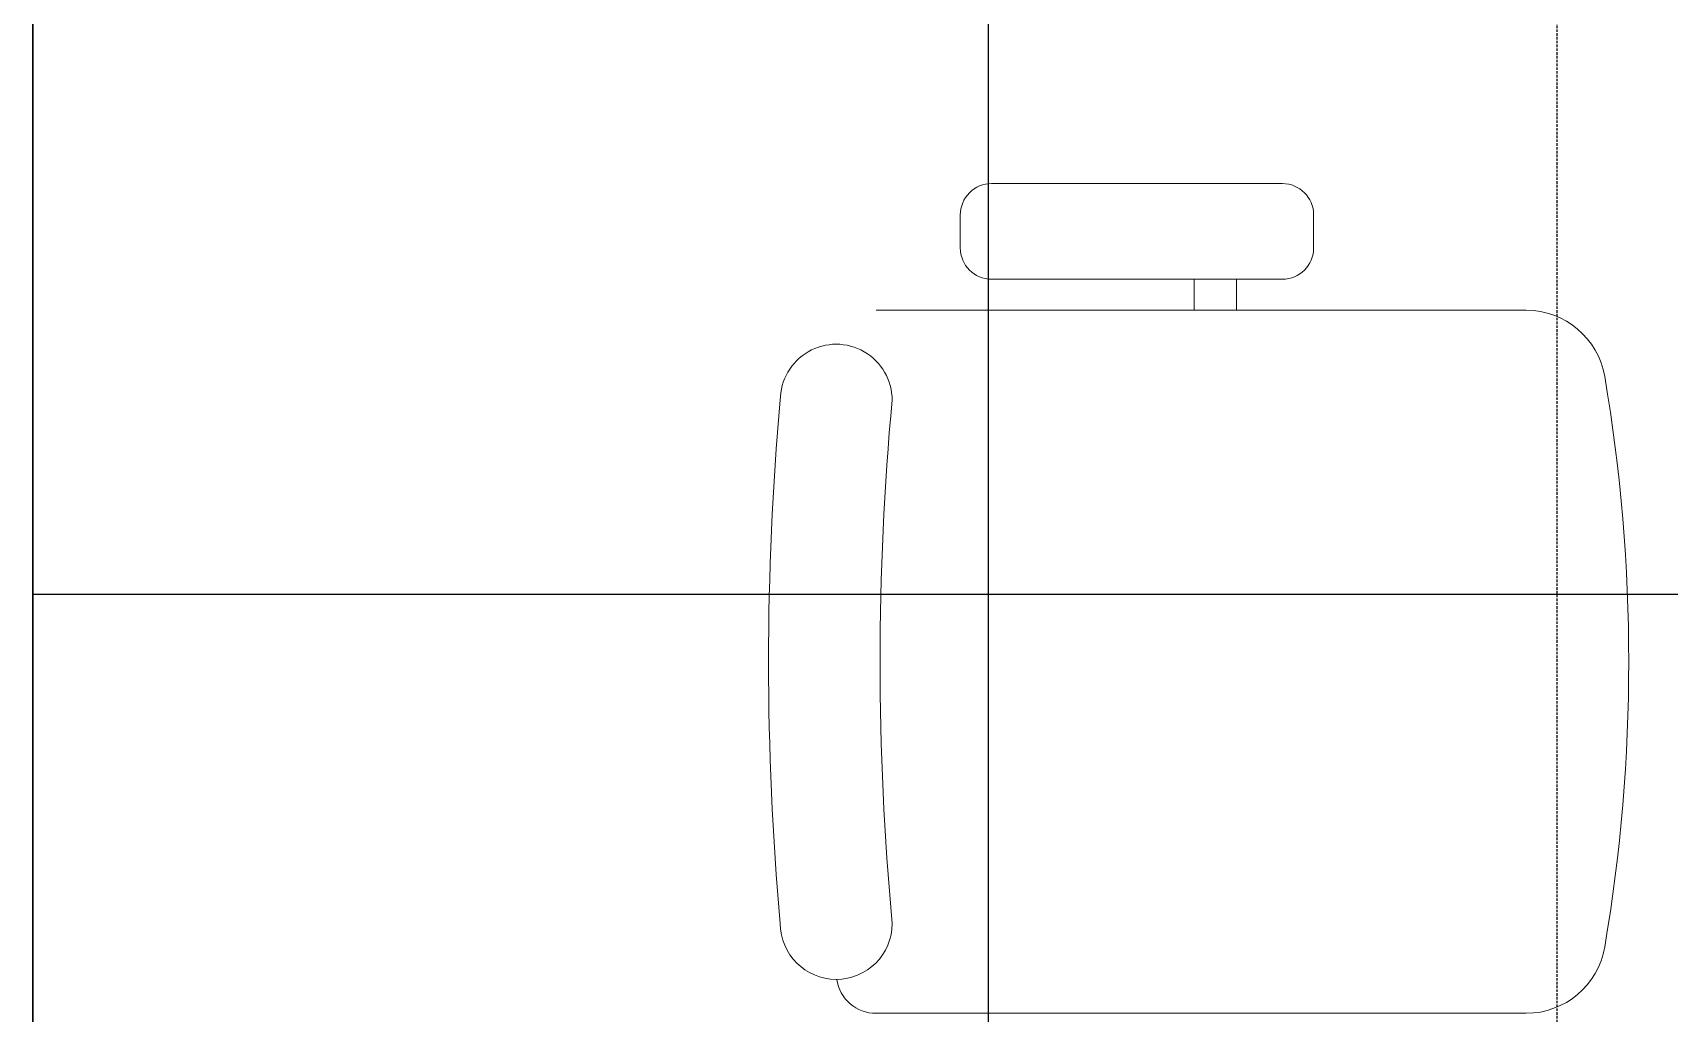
# Model space of a CAD drawing. Extents: x -178977 to 231842, y -29287 to 19916.
# Drawn here: x 44776 to 45803, y -12493 to -11878 of the extents above; entities that cross this region are included whole.
import ezdxf

# ---------------------------------------------------------------- set-up
doc = ezdxf.new("R2010")
doc.units = 0
doc.header["$LTSCALE"] = 0.25
doc.linetypes.add('DASHDOT', pattern=[25.4, 12.7, -6.35, 0, -6.35])
doc.linetypes.add('HIDDEN', pattern=[9.525, 6.35, -3.175])
doc.layers.add('01-First Floor-FUR$0$FALSE CEILING', color=251, linetype='Continuous')
doc.layers.add('01-First Floor-FUR$0$X-WHITE glass', color=255, linetype='Continuous')
for name, color, linetype, lineweight in [('01-First Floor-FUR$0$LOADING', 253, 'Continuous', 5), ('01-First Floor-FUR$0$NEW Wall', 166, 'Continuous', 5), ('01-First Floor-FUR$0$Walls', 251, 'Continuous', 5), ('E-LITE-CLNG-CNDT', 6, 'DASHDOT', 35), ('E-POWR-FLOR-CNDT', 6, 'HIDDEN', 25)]:
    doc.layers.add(name, color=color, linetype=linetype, lineweight=lineweight)

# ---------------------------------------------------------------- blocks, each defined once
blk = doc.blocks.new('*X285')
at = {"color": 0}
for p, q in [((5, 3), (5, 3)), ((5, 3), (5, 3)), ((5, 3), (5, 3)), ((5, 3), (5, 3)), ((5, 3), (5, 3)), ((5, 3), (5, 3)), ((5, 3), (5, 3)), ((5, 3), (5, 3)), ((5, 3), (5, 3)), ((5, 3), (5, 3)), ((5, 3), (5, 3)), ((5, 3), (5, 3)), ((5, 3), (5, 3)), ((5, 3), (5, 3)), ((5, 3), (5, 3)), ((5, 3), (5, 3)), ((5, 3), (5, 3)), ((5, 3), (5, 3)), ((5, 3), (5, 3)), ((5, 3), (5, 3)), ((5, 3), (5, 3)), ((5, 3), (5, 3)), ((5, 3), (5, 3)), ((5, 3), (5, 3)), ((5, 3), (5, 3)), ((5, 3), (5, 3)), ((5, 3), (5, 3)), ((5, 3), (5, 3)), ((5, 3), (5, 3)), ((5, 3), (5, 3)), ((5, 3), (5, 3)), ((5, 3), (5, 3)), ((5, 3), (5, 3)), ((5, 3), (5, 3)), ((5, 3), (5, 3)), ((5, 3), (5, 3)), ((5, 3), (5, 3)), ((5, 3), (5, 3)), ((5, 3), (5, 3)), ((5, 3), (5, 3)), ((5, 3), (5, 3)), ((5, 3), (5, 3)), ((5, 3), (5, 3)), ((5, 3), (5, 3)), ((5, 3), (5, 3)), ((5, 3), (5, 3)), ((5, 3), (5, 3)), ((5, 3), (5, 3)), ((5, 3), (5, 3)), ((5, 3), (5, 3)), ((5, 3), (5, 3)), ((5, 3), (5, 3)), ((5, 3), (5, 3)), ((5, 3), (5, 3)), ((5, 3), (5, 3)), ((5, 3), (5, 3)), ((5, 3), (5, 3)), ((5, 3), (5, 3)), ((5, 3), (5, 3)), ((5, 3), (5, 3)), ((5, 3), (5, 3)), ((5, 3), (5, 3)), ((5, 3), (5, 3)), ((5, 3), (5, 3)), ((5, 3), (5, 3)), ((5, 3), (5, 3)), ((6, 3), (5, 3)), ((5, 3), (5, 3)), ((6, 3), (5, 3)), ((5, 3), (5, 3)), ((6, 3), (5, 3)), ((5, 3), (5, 3)), ((6, 3), (5, 3)), ((5, 3), (5, 3)), ((5, 3), (5, 3)), ((5, 3), (5, 3)), ((5, 3), (5, 3)), ((5, 3), (5, 3)), ((5, 3), (5, 3)), ((5, 3), (5, 3)), ((5, 3), (5, 3)), ((5, 3), (5, 3)), ((5, 3), (5, 3)), ((5, 3), (5, 3)), ((5, 3), (5, 3)), ((5, 3), (5, 3)), ((5, 3), (5, 3)), ((5, 3), (5, 3)), ((5, 3), (5, 3)), ((5, 3), (5, 3)), ((5, 3), (5, 3)), ((5, 3), (5, 3)), ((5, 3), (5, 3)), ((5, 3), (5, 3)), ((5, 3), (5, 3)), ((5, 3), (5, 3)), ((6, 3), (6, 3)), ((6, 3), (6, 3)), ((6, 3), (6, 3)), ((6, 3), (6, 3)), ((6, 3), (6, 3)), ((6, 3), (6, 3)), ((6, 3), (6, 3)), ((6, 3), (6, 3)), ((6, 3), (6, 3)), ((6, 3), (6, 3)), ((6, 3), (6, 3)), ((6, 3), (6, 3)), ((6, 3), (6, 3)), ((6, 3), (6, 3)), ((6, 3), (6, 3)), ((6, 3), (6, 3)), ((6, 3), (6, 3)), ((6, 3), (6, 3)), ((6, 3), (6, 3)), ((6, 3), (6, 3)), ((6, 3), (6, 3)), ((6, 3), (6, 3)), ((6, 3), (6, 3)), ((6, 3), (6, 3)), ((6, 3), (6, 3)), ((6, 3), (6, 3)), ((6, 3), (6, 3)), ((6, 3), (6, 3)), ((6, 3), (6, 3)), ((6, 3), (6, 3)), ((6, 3), (6, 3)), ((6, 3), (6, 3)), ((6, 3), (6, 3)), ((6, 3), (6, 3)), ((6, 3), (6, 3)), ((6, 3), (6, 3)), ((6, 3), (6, 3)), ((6, 3), (6, 3)), ((6, 3), (6, 3)), ((6, 3), (6, 3)), ((6, 3), (6, 3)), ((6, 3), (6, 3)), ((6, 3), (6, 3)), ((6, 3), (6, 3)), ((6, 3), (6, 3)), ((6, 3), (6, 3)), ((6, 3), (6, 3)), ((6, 3), (6, 3)), ((6, 3), (6, 3)), ((6, 3), (6, 3)), ((6, 3), (6, 3)), ((6, 3), (6, 3)), ((6, 3), (6, 3)), ((6, 3), (6, 3)), ((6, 3), (6, 3)), ((6, 3), (6, 3)), ((6, 3), (6, 3)), ((6, 3), (6, 3)), ((6, 3), (6, 3)), ((6, 3), (6, 3)), ((6, 3), (6, 3)), ((6, 3), (6, 3)), ((6, 3), (6, 3)), ((6, 3), (6, 3)), ((6, 3), (6, 3)), ((6, 3), (6, 3)), ((6, 3), (6, 3)), ((6, 3), (6, 3)), ((6, 3), (6, 3)), ((6, 3), (6, 3)), ((6, 3), (6, 3)), ((6, 3), (6, 3)), ((6, 3), (6, 3)), ((6, 3), (6, 3)), ((6, 3), (6, 3)), ((6, 3), (6, 3)), ((6, 3), (6, 3)), ((6, 3), (6, 3)), ((6, 3), (6, 3)), ((6, 3), (6, 3)), ((6, 3), (6, 3)), ((6, 3), (6, 3)), ((6, 3), (6, 3)), ((6, 3), (6, 3)), ((6, 3), (6, 3)), ((6, 3), (6, 3)), ((6, 3), (6, 3)), ((6, 3), (6, 3)), ((6, 3), (6, 3)), ((6, 3), (6, 3)), ((6, 3), (6, 3)), ((6, 3), (6, 3)), ((6, 3), (6, 3)), ((6, 3), (6, 3)), ((6, 3), (6, 3)), ((6, 3), (6, 3)), ((6, 3), (6, 3)), ((6, 3), (6, 3)), ((6, 3), (6, 3)), ((6, 3), (6, 3)), ((6, 3), (6, 3)), ((6, 3), (6, 3)), ((6, 3), (6, 3)), ((6, 3), (6, 3)), ((6, 3), (6, 3)), ((6, 3), (6, 3)), ((6, 3), (6, 3)), ((6, 3), (6, 3)), ((6, 3), (6, 3)), ((6, 3), (6, 3)), ((6, 3), (6, 3)), ((6, 3), (6, 3)), ((6, 3), (6, 3)), ((6, 3), (6, 3)), ((6, 3), (6, 3)), ((6, 3), (6, 3)), ((6, 3), (6, 3)), ((6, 3), (6, 3)), ((6, 3), (6, 3)), ((6, 3), (6, 3)), ((6, 3), (6, 3)), ((6, 3), (6, 3)), ((6, 3), (6, 3)), ((6, 3), (6, 3)), ((6, 3), (6, 3)), ((6, 3), (6, 3)), ((6, 3), (6, 3)), ((6, 3), (6, 3)), ((6, 3), (6, 3)), ((6, 3), (6, 3)), ((6, 3), (6, 3)), ((6, 3), (6, 3)), ((6, 3), (6, 3)), ((6, 3), (6, 3)), ((6, 3), (6, 3)), ((6, 3), (6, 3)), ((6, 3), (6, 3)), ((6, 3), (6, 3)), ((6, 3), (6, 3)), ((6, 3), (6, 3)), ((6, 3), (6, 3)), ((6, 3), (6, 3)), ((6, 3), (6, 3)), ((6, 3), (6, 3)), ((6, 3), (6, 3)), ((6, 3), (6, 3)), ((6, 3), (6, 3)), ((6, 3), (6, 3)), ((6, 3), (6, 3)), ((6, 3), (6, 3)), ((6, 3), (6, 3)), ((6, 3), (6, 3)), ((6, 3), (6, 3)), ((6, 3), (6, 3)), ((6, 3), (6, 3)), ((6, 3), (6, 3)), ((6, 3), (6, 3)), ((6, 3), (6, 3)), ((6, 3), (6, 3)), ((6, 3), (6, 3)), ((6, 3), (6, 3)), ((6, 3), (6, 3)), ((6, 3), (6, 3)), ((6, 3), (6, 3)), ((6, 3), (6, 3)), ((6, 3), (6, 3)), ((6, 3), (6, 3)), ((6, 3), (6, 3)), ((6, 3), (6, 3)), ((6, 3), (6, 3)), ((6, 3), (6, 3)), ((6, 3), (6, 3)), ((6, 3), (6, 3)), ((6, 3), (6, 3)), ((6, 3), (6, 3)), ((6, 3), (6, 3)), ((6, 3), (6, 3)), ((6, 3), (6, 3)), ((6, 3), (6, 3)), ((6, 3), (6, 3)), ((6, 3), (6, 3)), ((6, 3), (6, 3)), ((6, 3), (6, 3)), ((6, 3), (6, 3)), ((6, 3), (6, 3)), ((6, 3), (6, 3)), ((6, 3), (6, 3)), ((6, 3), (6, 3)), ((6, 3), (6, 3)), ((6, 3), (6, 3)), ((6, 3), (6, 3)), ((6, 3), (6, 3)), ((6, 3), (6, 3)), ((6, 3), (6, 3)), ((6, 3), (6, 3)), ((6, 3), (6, 3)), ((6, 3), (6, 3)), ((6, 3), (6, 3)), ((6, 3), (6, 3)), ((6, 3), (6, 3)), ((6, 3), (6, 3)), ((6, 3), (6, 3)), ((6, 3), (6, 3)), ((6, 3), (6, 3)), ((6, 3), (5, 3)), ((6, 3), (5, 3)), ((6, 3), (5, 3)), ((6, 3), (5, 3)), ((6, 3), (5, 3)), ((6, 3), (6, 3)), ((6, 3), (6, 3)), ((6, 3), (6, 3)), ((6, 3), (6, 3)), ((6, 3), (6, 3)), ((6, 3), (6, 3)), ((6, 3), (6, 3)), ((6, 3), (6, 3)), ((6, 3), (6, 3)), ((6, 3), (6, 3)), ((6, 3), (6, 3)), ((6, 3), (6, 3)), ((6, 3), (6, 3)), ((6, 3), (6, 3)), ((6, 3), (6, 3)), ((6, 3), (6, 3)), ((6, 3), (6, 3)), ((6, 3), (6, 3)), ((6, 3), (6, 3)), ((6, 3), (6, 3)), ((6, 3), (6, 3)), ((6, 3), (6, 3)), ((6, 3), (6, 3)), ((6, 3), (6, 3)), ((6, 3), (6, 3)), ((6, 3), (6, 3)), ((6, 3), (6, 3)), ((6, 3), (6, 3)), ((6, 3), (6, 3)), ((6, 3), (6, 3)), ((6, 3), (6, 3)), ((6, 3), (6, 3)), ((6, 3), (6, 3)), ((6, 3), (6, 3)), ((6, 3), (6, 3)), ((6, 3), (6, 3)), ((6, 3), (6, 3)), ((6, 3), (6, 3)), ((6, 3), (6, 3)), ((6, 3), (6, 3)), ((6, 3), (6, 3)), ((6, 3), (6, 3)), ((6, 3), (6, 3)), ((6, 3), (6, 3)), ((6, 3), (6, 3)), ((6, 3), (6, 3)), ((6, 3), (6, 3)), ((6, 3), (6, 3)), ((6, 3), (6, 3)), ((6, 3), (6, 3)), ((6, 3), (6, 3)), ((6, 3), (6, 3)), ((6, 3), (6, 3)), ((6, 3), (6, 3)), ((6, 3), (6, 3)), ((6, 3), (6, 3)), ((6, 3), (6, 3)), ((6, 3), (6, 3)), ((6, 3), (6, 3)), ((6, 3), (6, 3)), ((6, 3), (6, 3)), ((6, 3), (6, 3)), ((6, 3), (6, 3)), ((6, 3), (6, 3)), ((6, 3), (6, 3)), ((6, 3), (6, 3)), ((6, 3), (6, 3)), ((6, 3), (6, 3)), ((6, 3), (6, 3)), ((6, 3), (6, 3)), ((6, 3), (6, 3)), ((6, 3), (6, 3)), ((6, 3), (6, 3)), ((6, 3), (6, 3)), ((6, 3), (6, 3)), ((6, 3), (6, 3)), ((6, 3), (6, 3)), ((6, 3), (6, 3)), ((6, 3), (6, 3)), ((6, 3), (6, 3)), ((6, 3), (6, 3)), ((6, 3), (6, 3)), ((6, 3), (6, 3)), ((6, 3), (6, 3)), ((6, 3), (6, 3)), ((6, 3), (6, 3)), ((6, 3), (6, 3)), ((6, 3), (6, 3)), ((6, 3), (6, 3)), ((6, 3), (6, 3)), ((6, 3), (6, 3)), ((6, 3), (6, 3)), ((6, 3), (6, 3)), ((6, 3), (6, 3)), ((6, 3), (6, 3)), ((6, 3), (6, 3)), ((6, 3), (6, 3)), ((6, 3), (6, 3)), ((6, 3), (6, 3)), ((6, 3), (6, 3)), ((6, 3), (6, 3)), ((6, 3), (6, 3)), ((6, 3), (6, 3)), ((6, 3), (6, 3)), ((6, 3), (6, 3)), ((6, 3), (6, 3)), ((6, 3), (6, 3)), ((6, 3), (6, 3)), ((6, 3), (6, 3)), ((6, 3), (6, 3)), ((6, 3), (6, 3)), ((6, 3), (6, 3)), ((6, 3), (6, 3)), ((6, 3), (6, 3)), ((6, 3), (6, 3)), ((6, 3), (6, 3)), ((6, 3), (6, 3)), ((6, 3), (6, 3)), ((6, 3), (6, 3)), ((6, 3), (6, 3)), ((6, 3), (6, 3)), ((6, 3), (6, 3)), ((6, 3), (6, 3)), ((6, 3), (6, 3)), ((6, 3), (6, 3)), ((6, 3), (6, 3)), ((6, 3), (6, 3)), ((6, 3), (6, 3)), ((6, 3), (6, 3)), ((6, 3), (6, 3)), ((6, 3), (6, 3)), ((6, 3), (6, 3)), ((6, 3), (6, 3)), ((6, 3), (6, 3)), ((6, 3), (6, 3)), ((6, 3), (6, 3)), ((6, 3), (6, 3)), ((6, 3), (6, 3)), ((6, 3), (6, 3)), ((6, 3), (6, 3)), ((6, 3), (6, 3)), ((6, 3), (6, 3)), ((6, 3), (6, 3)), ((6, 3), (6, 3)), ((6, 3), (6, 3)), ((6, 3), (6, 3)), ((6, 3), (6, 3)), ((6, 3), (6, 3)), ((6, 3), (6, 3)), ((6, 3), (6, 3)), ((6, 3), (6, 3)), ((6, 3), (6, 3)), ((6, 3), (6, 3)), ((6, 3), (6, 3)), ((6, 3), (6, 3)), ((6, 3), (6, 3)), ((6, 3), (6, 3)), ((6, 3), (6, 3)), ((6, 3), (6, 3)), ((6, 3), (6, 3)), ((6, 3), (6, 3)), ((6, 3), (6, 3)), ((6, 3), (6, 3)), ((6, 3), (6, 3)), ((6, 3), (6, 3)), ((6, 3), (6, 3)), ((6, 3), (6, 3)), ((6, 3), (6, 3)), ((6, 3), (6, 3)), ((6, 3), (6, 3)), ((6, 3), (6, 3)), ((6, 3), (6, 3)), ((6, 3), (6, 3)), ((6, 3), (6, 3)), ((6, 3), (6, 3)), ((6, 3), (6, 3)), ((6, 3), (6, 3)), ((6, 3), (6, 3)), ((6, 3), (6, 3)), ((6, 3), (6, 3)), ((6, 3), (6, 3)), ((6, 3), (6, 3)), ((6, 3), (6, 3)), ((6, 3), (6, 3)), ((6, 3), (6, 3)), ((6, 3), (6, 3)), ((6, 3), (6, 3)), ((6, 3), (6, 3)), ((6, 3), (6, 3)), ((6, 3), (6, 3)), ((6, 3), (6, 3)), ((6, 3), (6, 3)), ((6, 3), (6, 3)), ((6, 3), (6, 3)), ((6, 3), (6, 3)), ((6, 3), (6, 3)), ((6, 3), (6, 3)), ((6, 3), (6, 3)), ((6, 3), (6, 3)), ((6, 3), (6, 3)), ((6, 3), (6, 3)), ((6, 3), (6, 3)), ((6, 3), (6, 3)), ((6, 3), (6, 3)), ((6, 3), (6, 3)), ((6, 3), (6, 3)), ((6, 3), (6, 3)), ((6, 3), (6, 3)), ((6, 3), (6, 3)), ((6, 3), (6, 3)), ((6, 3), (6, 3)), ((6, 3), (6, 3)), ((6, 3), (6, 3)), ((6, 3), (6, 3)), ((6, 3), (6, 3)), ((6, 3), (6, 3)), ((6, 3), (6, 3)), ((6, 3), (6, 3)), ((6, 3), (6, 3)), ((6, 3), (6, 3)), ((6, 3), (6, 3)), ((6, 3), (6, 3)), ((6, 3), (6, 3)), ((6, 3), (6, 3)), ((6, 3), (6, 3)), ((6, 3), (6, 3)), ((6, 3), (6, 3)), ((6, 3), (6, 3)), ((6, 3), (6, 3)), ((6, 3), (6, 3)), ((6, 3), (6, 3)), ((6, 3), (6, 3)), ((6, 3), (6, 3)), ((6, 3), (6, 3)), ((6, 3), (6, 3)), ((6, 3), (6, 3)), ((6, 3), (6, 3)), ((6, 3), (6, 3)), ((6, 3), (6, 3)), ((6, 3), (6, 3)), ((6, 3), (6, 3)), ((6, 3), (6, 3)), ((6, 3), (6, 3)), ((6, 3), (6, 3)), ((6, 3), (6, 3)), ((6, 3), (6, 3)), ((6, 3), (6, 3)), ((6, 3), (6, 3)), ((6, 3), (6, 3)), ((6, 3), (6, 3)), ((6, 3), (6, 3)), ((6, 3), (6, 3)), ((6, 3), (6, 3)), ((6, 3), (6, 3)), ((6, 3), (6, 3)), ((6, 3), (6, 3)), ((6, 3), (6, 3)), ((6, 3), (6, 3)), ((6, 3), (6, 3)), ((6, 3), (6, 3)), ((6, 3), (6, 3)), ((6, 3), (6, 3)), ((6, 3), (6, 3)), ((6, 3), (6, 3)), ((6, 3), (6, 3)), ((6, 3), (6, 3)), ((6, 3), (6, 3)), ((6, 3), (6, 3)), ((6, 3), (6, 3)), ((6, 3), (6, 3)), ((6, 3), (6, 3)), ((6, 3), (6, 3)), ((6, 3), (6, 3)), ((6, 3), (6, 3)), ((6, 3), (6, 3)), ((6, 3), (6, 3)), ((6, 3), (6, 3)), ((6, 3), (6, 3)), ((6, 3), (6, 3)), ((6, 3), (6, 3)), ((6, 3), (6, 3)), ((6, 3), (6, 3)), ((6, 3), (6, 3)), ((6, 3), (6, 3)), ((6, 3), (6, 3)), ((6, 3), (6, 3)), ((6, 3), (6, 3)), ((6, 3), (6, 3)), ((6, 3), (6, 3)), ((6, 3), (6, 3)), ((6, 3), (6, 3)), ((6, 3), (6, 3)), ((6, 3), (6, 3)), ((6, 3), (6, 3)), ((6, 3), (6, 3)), ((6, 3), (6, 3)), ((6, 3), (6, 3)), ((6, 3), (6, 3)), ((6, 3), (6, 3)), ((6, 3), (6, 3)), ((6, 3), (6, 3)), ((6, 3), (6, 3)), ((6, 3), (6, 3)), ((6, 3), (6, 3)), ((6, 3), (6, 3)), ((6, 3), (6, 3)), ((6, 3), (6, 3)), ((6, 3), (6, 3)), ((6, 3), (6, 3)), ((6, 3), (6, 3)), ((6, 3), (6, 3)), ((6, 3), (6, 3)), ((6, 3), (6, 3)), ((6, 3), (6, 3)), ((6, 3), (6, 3)), ((6, 3), (6, 3)), ((6, 3), (6, 3))]:
    blk.add_line(p, q, dxfattribs=at)
blk = doc.blocks.new('*X286')
at = {"color": 0}
for p, q in [((13, 1), (13, 1)), ((13, 1), (13, 1)), ((13, 1), (13, 1)), ((13, 1), (13, 1)), ((13, 1), (13, 1)), ((13, 1), (13, 1)), ((13, 1), (13, 1)), ((13, 1), (13, 1)), ((13, 1), (13, 1)), ((13, 1), (13, 1)), ((13, 1), (13, 1)), ((13, 1), (13, 1)), ((13, 1), (13, 1)), ((13, 1), (13, 1)), ((13, 1), (13, 1)), ((13, 1), (14, 1)), ((13, 1), (14, 1)), ((13, 1), (14, 1)), ((13, 1), (13, 1)), ((13, 1), (13, 1)), ((13, 1), (13, 1)), ((13, 1), (13, 1)), ((13, 1), (13, 1)), ((13, 1), (13, 1)), ((13, 1), (13, 1)), ((13, 1), (13, 1)), ((13, 1), (13, 1)), ((13, 1), (13, 1)), ((13, 1), (13, 1)), ((13, 1), (13, 1)), ((13, 1), (13, 1)), ((13, 1), (13, 1)), ((13, 1), (13, 1)), ((13, 1), (13, 1)), ((13, 1), (13, 1)), ((13, 1), (13, 1)), ((13, 1), (13, 1)), ((13, 1), (13, 1)), ((13, 1), (13, 1)), ((13, 1), (13, 1)), ((13, 1), (13, 1)), ((13, 1), (13, 1)), ((13, 1), (13, 1)), ((13, 1), (13, 1)), ((13, 1), (13, 1)), ((13, 1), (13, 1)), ((13, 1), (13, 1)), ((13, 1), (13, 1)), ((13, 1), (13, 1)), ((13, 1), (13, 1)), ((13, 1), (13, 1)), ((13, 1), (13, 1)), ((13, 1), (13, 1)), ((13, 1), (13, 1)), ((13, 1), (13, 1)), ((13, 1), (13, 1)), ((13, 1), (13, 1)), ((13, 1), (13, 1)), ((13, 1), (13, 1)), ((13, 1), (13, 1)), ((13, 1), (13, 1)), ((13, 1), (13, 1)), ((13, 1), (13, 1)), ((13, 1), (13, 1)), ((13, 1), (13, 1)), ((13, 1), (13, 1)), ((13, 1), (13, 1)), ((13, 1), (13, 1)), ((13, 1), (13, 1)), ((13, 1), (13, 1)), ((13, 1), (13, 1)), ((13, 1), (13, 1)), ((13, 1), (13, 1)), ((13, 1), (13, 1)), ((13, 1), (13, 1)), ((13, 1), (13, 1)), ((13, 1), (13, 1)), ((13, 1), (13, 1)), ((13, 1), (13, 1)), ((13, 1), (13, 1)), ((13, 1), (13, 1)), ((13, 1), (13, 1)), ((13, 1), (13, 1)), ((13, 1), (13, 1)), ((13, 1), (13, 1)), ((13, 1), (13, 1)), ((13, 1), (13, 1)), ((13, 1), (13, 1)), ((13, 1), (13, 1)), ((13, 1), (13, 1)), ((13, 1), (13, 1)), ((13, 1), (13, 1)), ((13, 1), (13, 1)), ((13, 1), (13, 1)), ((13, 1), (13, 1)), ((13, 1), (13, 1)), ((13, 1), (13, 1)), ((13, 1), (13, 1)), ((13, 1), (13, 1)), ((13, 1), (13, 1)), ((13, 1), (13, 1)), ((13, 1), (13, 1)), ((13, 1), (13, 1)), ((13, 1), (13, 1)), ((13, 1), (13, 1)), ((13, 1), (13, 1)), ((13, 1), (13, 1)), ((13, 1), (13, 1)), ((13, 1), (13, 1)), ((13, 1), (13, 1)), ((13, 1), (13, 1)), ((13, 1), (13, 1)), ((13, 1), (13, 1)), ((13, 1), (13, 1)), ((13, 1), (13, 1)), ((13, 1), (13, 1)), ((13, 1), (13, 1)), ((13, 1), (13, 1)), ((13, 1), (13, 1)), ((13, 1), (13, 1)), ((13, 1), (13, 1)), ((13, 1), (13, 1)), ((13, 1), (13, 1)), ((13, 1), (14, 1)), ((13, 0), (13, 0)), ((13, 0), (13, 0)), ((13, 0), (13, 0)), ((13, 0), (13, 0)), ((13, 0), (13, 0)), ((13, 0), (13, 0)), ((13, 0), (13, 0)), ((13, 0), (13, 0)), ((13, 0), (13, 0)), ((13, 0), (13, 0)), ((13, 0), (13, 0)), ((13, 0), (13, 0)), ((13, 0), (13, 0)), ((13, 0), (13, 0)), ((13, 0), (13, 0)), ((13, 0), (13, 0)), ((13, 0), (13, 0)), ((13, 0), (13, 0)), ((13, 0), (13, 0)), ((13, 0), (13, 0)), ((13, 0), (13, 0)), ((13, 0), (13, 0)), ((13, 0), (13, 0)), ((13, 0), (13, 0)), ((13, 0), (13, 0)), ((13, 0), (13, 0)), ((13, 0), (13, 0)), ((13, 0), (13, 0)), ((13, 0), (13, 0)), ((13, 0), (13, 0)), ((13, 0), (13, 0)), ((13, 0), (13, 0)), ((13, 0), (13, 0)), ((13, 0), (13, 0)), ((13, 0), (13, 0)), ((13, 0), (13, 0)), ((13, 0), (13, 0)), ((13, 0), (13, 0)), ((13, 0), (13, 0)), ((13, 0), (13, 0)), ((13, 0), (13, 0)), ((13, 0), (13, 0)), ((13, 0), (13, 0)), ((13, 0), (13, 0)), ((13, 0), (13, 0)), ((13, 0), (13, 0)), ((13, 0), (13, 0)), ((13, 0), (13, 0)), ((13, 0), (14, 0)), ((13, 0), (14, 0)), ((13, 0), (13, 0)), ((13, 0), (14, 0)), ((14, 1), (14, 1)), ((14, 1), (14, 1)), ((14, 1), (14, 1)), ((14, 1), (14, 1)), ((14, 1), (14, 1)), ((14, 1), (14, 1)), ((14, 1), (14, 1)), ((14, 1), (14, 1)), ((14, 1), (14, 1)), ((14, 1), (14, 1)), ((14, 1), (14, 1)), ((14, 1), (14, 1)), ((14, 1), (14, 1)), ((14, 1), (14, 1)), ((14, 1), (14, 1)), ((14, 1), (14, 1)), ((14, 1), (14, 1)), ((14, 1), (14, 1)), ((14, 1), (14, 1)), ((14, 1), (14, 1)), ((14, 1), (14, 1)), ((14, 1), (14, 1)), ((14, 1), (14, 1)), ((14, 1), (14, 1)), ((14, 1), (14, 1)), ((14, 1), (14, 1)), ((14, 1), (14, 1)), ((14, 1), (14, 1)), ((14, 1), (14, 1)), ((14, 1), (14, 1)), ((14, 1), (14, 1)), ((14, 1), (14, 1)), ((14, 1), (14, 1)), ((14, 1), (14, 1)), ((14, 1), (14, 1)), ((14, 1), (14, 1)), ((14, 1), (14, 1)), ((14, 1), (14, 1)), ((14, 1), (14, 1)), ((14, 1), (14, 1)), ((14, 1), (14, 1)), ((14, 1), (14, 1)), ((14, 1), (14, 1)), ((14, 1), (14, 1)), ((14, 1), (14, 1)), ((14, 1), (14, 1)), ((14, 1), (14, 1)), ((14, 1), (14, 1)), ((14, 1), (14, 1)), ((14, 1), (14, 1)), ((14, 1), (14, 1)), ((14, 1), (14, 1)), ((14, 1), (14, 1)), ((14, 1), (14, 1)), ((14, 1), (14, 1)), ((14, 1), (14, 1)), ((14, 1), (14, 1)), ((14, 1), (14, 1)), ((14, 1), (14, 1)), ((14, 1), (14, 1)), ((14, 1), (14, 1)), ((14, 1), (14, 1)), ((14, 1), (14, 1)), ((14, 1), (14, 1)), ((14, 1), (14, 1)), ((14, 1), (14, 1)), ((14, 1), (14, 1)), ((14, 1), (14, 1)), ((14, 1), (14, 1)), ((14, 1), (14, 1)), ((14, 1), (14, 1)), ((14, 1), (14, 1)), ((14, 1), (14, 1)), ((14, 1), (14, 1)), ((14, 1), (14, 1)), ((14, 1), (14, 1)), ((14, 1), (14, 1)), ((14, 1), (14, 1)), ((14, 1), (14, 1)), ((14, 1), (14, 1)), ((14, 1), (14, 1)), ((14, 1), (14, 1)), ((14, 1), (14, 1)), ((14, 1), (14, 1)), ((14, 1), (14, 1)), ((14, 1), (14, 1)), ((14, 1), (14, 1)), ((14, 1), (14, 1)), ((14, 1), (14, 1)), ((14, 1), (14, 1)), ((14, 1), (14, 1)), ((14, 1), (14, 1)), ((14, 1), (14, 1)), ((14, 1), (14, 1)), ((14, 0), (14, 0)), ((14, 0), (14, 0)), ((14, 0), (14, 0)), ((14, 0), (14, 0)), ((14, 0), (14, 0)), ((14, 0), (14, 0)), ((14, 0), (14, 0)), ((14, 0), (14, 0)), ((14, 0), (14, 0)), ((14, 0), (14, 0)), ((14, 0), (14, 0)), ((14, 0), (14, 0)), ((14, 0), (14, 0)), ((14, 0), (14, 0)), ((14, 0), (14, 0)), ((14, 0), (14, 0)), ((14, 0), (14, 0)), ((14, 0), (14, 0)), ((14, 0), (14, 0)), ((14, 0), (14, 0)), ((14, 0), (14, 0)), ((14, 0), (14, 0)), ((14, 0), (14, 0)), ((14, 0), (14, 0)), ((14, 0), (14, 0)), ((14, 0), (14, 0)), ((14, 0), (14, 0)), ((14, 0), (14, 0)), ((14, 0), (14, 0)), ((14, 0), (14, 0)), ((14, 0), (14, 0)), ((14, 0), (14, 0)), ((14, 0), (14, 0)), ((14, 0), (14, 0)), ((14, 0), (14, 0)), ((14, 0), (14, 0)), ((14, 0), (14, 0)), ((14, 0), (14, 0)), ((14, 0), (14, 0)), ((14, 0), (14, 0)), ((14, 0), (14, 0)), ((14, 0), (14, 0)), ((14, 0), (14, 0)), ((14, 0), (14, 0)), ((14, 0), (14, 0)), ((14, 0), (14, 0)), ((14, 0), (14, 0)), ((14, 0), (14, 0)), ((13, 0), (13, 0)), ((13, 0), (14, 0)), ((13, 0), (13, 0)), ((13, 0), (14, 0)), ((13, 0), (13, 0)), ((13, 0), (14, 0)), ((13, 0), (13, 0)), ((13, 0), (13, 0)), ((13, 0), (13, 0)), ((13, 0), (13, 0)), ((13, 0), (14, 0)), ((13, 0), (13, 0)), ((13, 0), (14, 0)), ((13, 0), (13, 0)), ((13, 0), (14, 0)), ((13, 0), (13, 0)), ((13, 0), (14, 0)), ((13, 0), (13, 0)), ((13, 0), (14, 0)), ((13, 0), (13, 0)), ((13, 0), (14, 0)), ((13, 0), (13, 0)), ((13, 0), (14, 0)), ((13, 0), (13, 0)), ((13, 0), (13, 0)), ((13, 0), (13, 0)), ((13, 0), (14, 0)), ((13, 0), (13, 0)), ((13, 0), (14, 0)), ((13, 0), (13, 0)), ((13, 0), (14, 0)), ((13, 0), (13, 0)), ((13, 0), (14, 0)), ((13, 0), (13, 0)), ((13, 0), (13, 0)), ((13, 0), (13, 0)), ((13, 0), (13, 0)), ((13, 0), (13, 0)), ((13, 0), (13, 0)), ((13, 0), (13, 0)), ((13, 0), (13, 0)), ((13, 0), (13, 0)), ((13, 0), (13, 0)), ((13, 0), (13, 0)), ((13, 0), (13, 0)), ((13, 0), (13, 0)), ((13, 0), (13, 0)), ((13, 0), (13, 0)), ((13, 0), (13, 0)), ((13, 0), (13, 0)), ((13, 0), (13, 0)), ((13, 0), (13, 0)), ((13, 0), (13, 0)), ((13, 0), (13, 0)), ((13, 0), (13, 0)), ((13, 0), (13, 0)), ((13, 0), (13, 0)), ((13, 0), (13, 0)), ((13, 0), (13, 0)), ((13, 0), (13, 0)), ((13, 0), (13, 0)), ((13, 0), (13, 0)), ((13, 0), (13, 0)), ((13, 0), (13, 0)), ((13, -1), (13, -1)), ((13, -1), (13, -1)), ((13, -1), (13, -1)), ((13, -1), (13, -1)), ((13, -1), (13, -1)), ((13, -1), (14, -1)), ((13, -1), (13, -1)), ((14, 0), (14, 0)), ((14, 0), (14, 0)), ((14, 0), (14, 0)), ((14, 0), (14, 0)), ((14, 0), (14, 0)), ((14, 0), (14, 0)), ((14, 0), (14, 0)), ((14, 0), (14, 0)), ((14, 0), (14, 0)), ((14, 0), (14, 0)), ((14, 0), (14, 0)), ((14, 0), (14, 0)), ((14, 0), (14, 0)), ((14, 0), (14, 0)), ((14, 0), (14, 0)), ((13, 0), (14, 0)), ((14, 0), (14, 0)), ((14, 0), (14, 0)), ((14, 0), (14, 0)), ((14, 0), (14, 0)), ((14, 0), (14, 0)), ((14, 0), (14, 0)), ((14, 0), (14, 0)), ((14, 0), (14, 0)), ((14, 0), (14, 0)), ((14, 0), (14, 0)), ((14, 0), (14, 0)), ((14, 0), (14, 0)), ((14, 0), (14, 0)), ((14, 0), (14, 0)), ((14, 0), (14, 0)), ((14, 0), (14, 0)), ((14, 0), (14, 0)), ((14, 0), (14, 0)), ((14, 0), (14, 0)), ((14, 0), (14, 0)), ((14, 0), (14, 0)), ((14, 0), (14, 0)), ((14, 0), (14, 0)), ((14, 0), (14, 0)), ((14, 0), (14, 0)), ((14, 0), (14, 0)), ((14, 0), (14, 0)), ((14, 0), (14, 0)), ((14, 0), (14, 0)), ((14, 0), (14, 0)), ((14, 0), (14, 0)), ((14, 0), (14, 0)), ((14, 0), (14, 0)), ((14, 0), (14, 0)), ((14, -1), (14, -1)), ((14, -1), (14, -1)), ((14, -1), (14, -1)), ((14, -1), (14, -1)), ((14, -1), (14, -1))]:
    blk.add_line(p, q, dxfattribs=at)
blk = doc.blocks.new('01-First Floor-FUR$0$GF21018-P')
at = {"color": 0}
for p, q in [((-0.2207, 0.4756), (-0.2207, 0.0675)), ((0.2205, 0.4756), (0.2205, 0.0675)), ((0.2596, 0.3422), (0.2804, 0.3422)), ((0.24, 0.3226), (0.24, 0.14)), ((0.3, 0.3226), (0.3, 0.14)), ((0.2205, 0.2937), (0.24, 0.2937)), ((0.2205, 0.2671), (0.24, 0.2671)), ((0.2596, 0.1204), (0.2804, 0.1204))]:
    blk.add_line(p, q, dxfattribs=at)
for points in [[(0.24, 0.2937), (0.24, 0.2937), (0.24, 0.2937), (0.24, 0.2937), (0.24, 0.2937), (0.24, 0.2937), (0.24, 0.2937), (0.24, 0.2937), (0.24, 0.2937), (0.24, 0.2937), (0.24, 0.2937), (0.24, 0.2937), (0.24, 0.2937), (0.24, 0.2937), (0.24, 0.2937), (0.24, 0.2937), (0.24, 0.2937), (0.24, 0.2937), (0.24, 0.2937), (0.24, 0.2937), (0.24, 0.2937), (0.24, 0.2937), (0.24, 0.2937), (0.24, 0.2937), (0.24, 0.2937), (0.24, 0.2937), (0.24, 0.2937), (0.24, 0.2937), (0.24, 0.2937), (0.24, 0.2937), (0.24, 0.2937), (0.24, 0.2937), (0.24, 0.2937), (0.24, 0.2937), (0.24, 0.2937), (0.24, 0.2937), (0.24, 0.2937), (0.24, 0.2937), (0.24, 0.2937), (0.24, 0.2937), (0.24, 0.2937), (0.24, 0.2937), (0.24, 0.2937), (0.24, 0.2937), (0.24, 0.2937), (0.24, 0.2937), (0.24, 0.2937), (0.24, 0.2937), (0.24, 0.2937), (0.24, 0.2937), (0.24, 0.2937), (0.24, 0.2937), (0.24, 0.2937), (0.24, 0.2937), (0.24, 0.2937), (0.24, 0.2937), (0.24, 0.2937), (0.24, 0.2937), (0.24, 0.2937), (0.24, 0.2937), (0.24, 0.2937), (0.24, 0.2937), (0.24, 0.2937), (0.24, 0.2937), (0.24, 0.2937), (0.24, 0.2937), (0.24, 0.2937), (0.24, 0.2937), (0.24, 0.2937), (0.24, 0.2937), (0.24, 0.2937), (0.24, 0.2937), (0.24, 0.2937), (0.24, 0.2937), (0.24, 0.2937), (0.24, 0.2937), (0.24, 0.2937), (0.24, 0.2937), (0.24, 0.2937), (0.24, 0.2937), (0.24, 0.2937), (0.24, 0.2937), (0.24, 0.2937), (0.24, 0.2937), (0.24, 0.2937), (0.24, 0.2937), (0.24, 0.2937), (0.24, 0.2937), (0.24, 0.2937), (0.24, 0.2937), (0.24, 0.2937), (0.24, 0.2937), (0.24, 0.2937), (0.24, 0.2937), (0.24, 0.2937), (0.24, 0.2937), (0.24, 0.2937), (0.24, 0.2937), (0.24, 0.2937), (0.24, 0.2937), (0.24, 0.2937), (0.24, 0.2937), (0.24, 0.2937), (0.24, 0.2937), (0.24, 0.2937), (0.24, 0.2937), (0.24, 0.2937), (0.24, 0.2937), (0.24, 0.2937), (0.24, 0.2937), (0.24, 0.2937), (0.24, 0.2937), (0.24, 0.2937), (0.24, 0.2937), (0.24, 0.2937), (0.24, 0.2937), (0.24, 0.2937), (0.24, 0.2937), (0.24, 0.2937), (0.24, 0.2937), (0.24, 0.2937), (0.24, 0.2937), (0.24, 0.2937), (0.24, 0.2937), (0.24, 0.2937), (0.24, 0.2937), (0.24, 0.2937), (0.24, 0.2937), (0.24, 0.2937), (0.24, 0.2937), (0.24, 0.2937), (0.24, 0.2937), (0.24, 0.2937), (0.24, 0.2937), (0.24, 0.2937), (0.24, 0.2937), (0.24, 0.2937), (0.24, 0.2937), (0.24, 0.2937), (0.24, 0.2937), (0.24, 0.2937), (0.24, 0.2937), (0.24, 0.2937), (0.24, 0.2937), (0.24, 0.2937), (0.24, 0.2937), (0.24, 0.2937), (0.24, 0.2937), (0.24, 0.2937), (0.24, 0.2937), (0.24, 0.2937), (0.24, 0.2937), (0.24, 0.2937), (0.24, 0.2937), (0.24, 0.2937), (0.24, 0.2937), (0.24, 0.2937), (0.24, 0.2937), (0.24, 0.2937), (0.24, 0.2937), (0.24, 0.2937), (0.24, 0.2937), (0.24, 0.2937), (0.24, 0.2937), (0.24, 0.2937), (0.24, 0.2937), (0.24, 0.2937), (0.24, 0.2937), (0.24, 0.2937), (0.24, 0.2937), (0.24, 0.2937), (0.24, 0.2937), (0.24, 0.2937), (0.24, 0.2937), (0.24, 0.2937), (0.24, 0.2937), (0.24, 0.2937), (0.24, 0.2937), (0.24, 0.2937), (0.24, 0.2937), (0.24, 0.2937), (0.24, 0.2937), (0.24, 0.2937), (0.24, 0.2937), (0.24, 0.2937), (0.24, 0.2937), (0.24, 0.2937), (0.24, 0.2937), (0.24, 0.2937), (0.24, 0.2937), (0.24, 0.2937), (0.24, 0.2937), (0.24, 0.2937), (0.24, 0.2937), (0.24, 0.2937), (0.24, 0.2937), (0.24, 0.2937), (0.24, 0.2937), (0.24, 0.2937), (0.24, 0.2937), (0.24, 0.2937), (0.24, 0.2937), (0.24, 0.2937), (0.24, 0.2937), (0.24, 0.2937), (0.24, 0.2937), (0.24, 0.2937), (0.24, 0.2937), (0.24, 0.2937), (0.24, 0.2937), (0.24, 0.2937), (0.24, 0.2937), (0.24, 0.2937), (0.24, 0.2937), (0.24, 0.2937), (0.24, 0.2937), (0.24, 0.2937), (0.24, 0.2937), (0.24, 0.2937), (0.24, 0.2937), (0.24, 0.2937), (0.24, 0.2937), (0.24, 0.2937), (0.24, 0.2937), (0.24, 0.2937), (0.24, 0.2937), (0.24, 0.2937), (0.24, 0.2937), (0.24, 0.2937), (0.24, 0.2937), (0.24, 0.2937), (0.24, 0.2937), (0.24, 0.2937), (0.24, 0.2937), (0.24, 0.2937), (0.24, 0.2937), (0.24, 0.2937), (0.24, 0.2937), (0.24, 0.2937), (0.24, 0.2937), (0.24, 0.2937), (0.24, 0.2937), (0.24, 0.2937), (0.24, 0.2937), (0.24, 0.2937), (0.24, 0.2937), (0.24, 0.2937), (0.24, 0.2937), (0.24, 0.2937), (0.24, 0.2937), (0.24, 0.2937), (0.24, 0.2937), (0.24, 0.2937), (0.24, 0.2937), (0.24, 0.2937), (0.24, 0.2937), (0.24, 0.2937), (0.24, 0.2937), (0.24, 0.2937), (0.24, 0.2937), (0.24, 0.2937), (0.24, 0.2937), (0.24, 0.2937), (0.24, 0.2937), (0.24, 0.2937), (0.24, 0.2937), (0.24, 0.2937), (0.24, 0.2937), (0.24, 0.2937), (0.24, 0.2937), (0.24, 0.2937), (0.24, 0.2937), (0.24, 0.2937), (0.24, 0.2937), (0.24, 0.2937), (0.24, 0.2937), (0.24, 0.2937)], [(0.24, 0.2937), (0.24, 0.2937), (0.24, 0.2937), (0.24, 0.2937), (0.24, 0.2937), (0.24, 0.2937), (0.24, 0.2937), (0.24, 0.2937), (0.24, 0.2937), (0.24, 0.2937), (0.24, 0.2937), (0.24, 0.2937), (0.24, 0.2937), (0.24, 0.2937), (0.24, 0.2937), (0.24, 0.2937), (0.24, 0.2937), (0.24, 0.2937), (0.24, 0.2937), (0.24, 0.2937), (0.24, 0.2937), (0.24, 0.2937), (0.24, 0.2937), (0.24, 0.2937), (0.24, 0.2937), (0.24, 0.2937), (0.24, 0.2937), (0.24, 0.2937), (0.24, 0.2937), (0.24, 0.2937), (0.24, 0.2937), (0.24, 0.2937), (0.24, 0.2937), (0.24, 0.2937), (0.24, 0.2937), (0.24, 0.2937), (0.24, 0.2937), (0.24, 0.2937), (0.24, 0.2937), (0.24, 0.2937), (0.24, 0.2937), (0.24, 0.2937), (0.24, 0.2937), (0.24, 0.2937), (0.24, 0.2937), (0.24, 0.2937), (0.24, 0.2937), (0.24, 0.2937), (0.24, 0.2937), (0.24, 0.2937), (0.24, 0.2937), (0.24, 0.2937), (0.24, 0.2937), (0.24, 0.2937), (0.24, 0.2937), (0.24, 0.2937), (0.24, 0.2937), (0.24, 0.2937), (0.24, 0.2937), (0.24, 0.2937), (0.24, 0.2937), (0.24, 0.2937), (0.24, 0.2937), (0.24, 0.2937), (0.24, 0.2937), (0.24, 0.2937), (0.24, 0.2937), (0.24, 0.2937), (0.24, 0.2937), (0.24, 0.2937), (0.24, 0.2937), (0.24, 0.2937), (0.24, 0.2937), (0.24, 0.2937), (0.24, 0.2937), (0.24, 0.2937), (0.24, 0.2937), (0.24, 0.2937), (0.24, 0.2937), (0.24, 0.2937), (0.24, 0.2937), (0.24, 0.2937), (0.24, 0.2937), (0.24, 0.2937), (0.24, 0.2937), (0.24, 0.2937), (0.24, 0.2937), (0.24, 0.2937), (0.24, 0.2937), (0.24, 0.2937), (0.24, 0.2937), (0.24, 0.2937), (0.24, 0.2937), (0.24, 0.2937), (0.24, 0.2937), (0.24, 0.2937), (0.24, 0.2937), (0.24, 0.2937), (0.24, 0.2937), (0.24, 0.2937), (0.24, 0.2937), (0.24, 0.2937), (0.24, 0.2937), (0.24, 0.2937), (0.24, 0.2937), (0.24, 0.2937), (0.24, 0.2937), (0.24, 0.2937), (0.24, 0.2937), (0.24, 0.2937), (0.24, 0.2937), (0.24, 0.2937), (0.24, 0.2937), (0.24, 0.2937), (0.24, 0.2937), (0.24, 0.2937), (0.24, 0.2937), (0.24, 0.2937), (0.24, 0.2937), (0.24, 0.2937), (0.24, 0.2937), (0.24, 0.2937), (0.24, 0.2937), (0.24, 0.2937), (0.24, 0.2937), (0.24, 0.2937), (0.24, 0.2937), (0.24, 0.2937), (0.24, 0.2937), (0.24, 0.2937), (0.24, 0.2937), (0.24, 0.2937), (0.24, 0.2937), (0.24, 0.2937), (0.24, 0.2937), (0.24, 0.2937), (0.24, 0.2937), (0.24, 0.2937), (0.24, 0.2937), (0.24, 0.2937), (0.24, 0.2937), (0.24, 0.2937), (0.24, 0.2937), (0.24, 0.2937), (0.24, 0.2937), (0.24, 0.2937), (0.24, 0.2937), (0.24, 0.2937), (0.24, 0.2937), (0.24, 0.2937), (0.24, 0.2937), (0.24, 0.2937), (0.24, 0.2937), (0.24, 0.2937), (0.24, 0.2937), (0.24, 0.2937), (0.24, 0.2937), (0.24, 0.2937), (0.24, 0.2937), (0.24, 0.2937), (0.24, 0.2937), (0.24, 0.2937), (0.24, 0.2937), (0.24, 0.2937), (0.24, 0.2937), (0.24, 0.2937), (0.24, 0.2937), (0.24, 0.2937), (0.24, 0.2937), (0.24, 0.2937), (0.24, 0.2937), (0.24, 0.2937), (0.24, 0.2937), (0.24, 0.2937), (0.24, 0.2937), (0.24, 0.2937), (0.24, 0.2937), (0.24, 0.2937), (0.24, 0.2937), (0.24, 0.2937), (0.24, 0.2937), (0.24, 0.2937), (0.24, 0.2937), (0.24, 0.2937), (0.24, 0.2937), (0.24, 0.2937), (0.24, 0.2937), (0.24, 0.2937), (0.24, 0.2937), (0.24, 0.2937), (0.24, 0.2937), (0.24, 0.2937), (0.24, 0.2937), (0.24, 0.2937), (0.24, 0.2937), (0.24, 0.2937), (0.24, 0.2937), (0.24, 0.2937), (0.24, 0.2937), (0.24, 0.2937), (0.24, 0.2937), (0.24, 0.2937), (0.24, 0.2937), (0.24, 0.2937), (0.24, 0.2937), (0.24, 0.2937), (0.24, 0.2937), (0.24, 0.2937), (0.24, 0.2937), (0.24, 0.2937), (0.24, 0.2937), (0.24, 0.2937), (0.24, 0.2937), (0.24, 0.2937), (0.24, 0.2937), (0.24, 0.2937), (0.24, 0.2937), (0.24, 0.2937), (0.24, 0.2937)], [(0.24, 0.2937), (0.24, 0.2937), (0.24, 0.2937), (0.24, 0.2937), (0.24, 0.2937), (0.24, 0.2937), (0.24, 0.2937), (0.24, 0.2937), (0.24, 0.2937), (0.24, 0.2937), (0.24, 0.2937), (0.24, 0.2937), (0.24, 0.2937), (0.24, 0.2937), (0.24, 0.2937), (0.24, 0.2937), (0.24, 0.2937), (0.24, 0.2937), (0.24, 0.2937), (0.24, 0.2937), (0.24, 0.2937), (0.24, 0.2937), (0.24, 0.2937), (0.24, 0.2937), (0.24, 0.2937), (0.24, 0.2937), (0.24, 0.2937), (0.24, 0.2937), (0.24, 0.2937), (0.24, 0.2937), (0.24, 0.2937), (0.24, 0.2937), (0.24, 0.2937), (0.24, 0.2937), (0.24, 0.2937), (0.24, 0.2937), (0.24, 0.2937), (0.24, 0.2937), (0.24, 0.2937), (0.24, 0.2937), (0.24, 0.2937), (0.24, 0.2937), (0.24, 0.2937), (0.24, 0.2937), (0.24, 0.2937), (0.24, 0.2937), (0.24, 0.2937), (0.24, 0.2937), (0.24, 0.2937), (0.24, 0.2937), (0.24, 0.2937), (0.24, 0.2937), (0.24, 0.2937), (0.24, 0.2937), (0.24, 0.2937), (0.24, 0.2937), (0.24, 0.2937), (0.24, 0.2937), (0.24, 0.2937), (0.24, 0.2937), (0.24, 0.2937), (0.24, 0.2937), (0.24, 0.2937), (0.24, 0.2937), (0.24, 0.2937), (0.24, 0.2937), (0.24, 0.2937), (0.24, 0.2937), (0.24, 0.2937), (0.24, 0.2937), (0.24, 0.2937), (0.24, 0.2937), (0.24, 0.2937), (0.24, 0.2937), (0.24, 0.2937), (0.24, 0.2937), (0.24, 0.2937), (0.24, 0.2937), (0.24, 0.2937), (0.24, 0.2937), (0.24, 0.2937), (0.24, 0.2937), (0.24, 0.2937), (0.24, 0.2937), (0.24, 0.2937), (0.24, 0.2937), (0.24, 0.2937), (0.24, 0.2937), (0.24, 0.2937), (0.24, 0.2937), (0.24, 0.2937), (0.24, 0.2937), (0.24, 0.2937), (0.24, 0.2937), (0.24, 0.2937), (0.24, 0.2937), (0.24, 0.2937), (0.24, 0.2937), (0.24, 0.2937), (0.24, 0.2937), (0.24, 0.2937), (0.24, 0.2937), (0.24, 0.2937), (0.24, 0.2937), (0.24, 0.2937), (0.24, 0.2937), (0.24, 0.2937), (0.24, 0.2937), (0.24, 0.2937), (0.24, 0.2937), (0.24, 0.2937), (0.24, 0.2937), (0.24, 0.2937), (0.24, 0.2937), (0.24, 0.2937), (0.24, 0.2937), (0.24, 0.2937), (0.24, 0.2937), (0.24, 0.2937), (0.24, 0.2937), (0.24, 0.2937), (0.24, 0.2937), (0.24, 0.2937), (0.24, 0.2937), (0.24, 0.2937), (0.24, 0.2937), (0.24, 0.2937), (0.24, 0.2937), (0.24, 0.2937), (0.24, 0.2937), (0.24, 0.2937), (0.24, 0.2937), (0.24, 0.2937), (0.24, 0.2937), (0.24, 0.2937), (0.24, 0.2937), (0.24, 0.2937), (0.24, 0.2937), (0.24, 0.2937), (0.24, 0.2937), (0.24, 0.2937), (0.24, 0.2937), (0.24, 0.2937), (0.24, 0.2937), (0.24, 0.2937), (0.24, 0.2937), (0.24, 0.2937), (0.24, 0.2937), (0.24, 0.2937), (0.24, 0.2937), (0.24, 0.2937), (0.24, 0.2937), (0.24, 0.2937), (0.24, 0.2937), (0.24, 0.2937), (0.24, 0.2937), (0.24, 0.2937), (0.24, 0.2937), (0.24, 0.2937), (0.24, 0.2937), (0.24, 0.2937), (0.24, 0.2937), (0.24, 0.2937), (0.24, 0.2937), (0.24, 0.2937), (0.24, 0.2937), (0.24, 0.2937), (0.24, 0.2937), (0.24, 0.2937), (0.24, 0.2937), (0.24, 0.2937), (0.24, 0.2937), (0.24, 0.2937), (0.24, 0.2937), (0.24, 0.2937), (0.24, 0.2937), (0.24, 0.2937), (0.24, 0.2937), (0.24, 0.2937), (0.24, 0.2937), (0.24, 0.2937), (0.24, 0.2937), (0.24, 0.2937), (0.24, 0.2937), (0.24, 0.2937), (0.24, 0.2937), (0.24, 0.2937), (0.24, 0.2937), (0.24, 0.2937), (0.24, 0.2937), (0.24, 0.2937), (0.24, 0.2937), (0.24, 0.2937), (0.24, 0.2937), (0.24, 0.2937), (0.24, 0.2937), (0.24, 0.2937), (0.24, 0.2937), (0.24, 0.2937), (0.24, 0.2937), (0.24, 0.2937), (0.24, 0.2937), (0.24, 0.2937), (0.24, 0.2937), (0.24, 0.2937), (0.24, 0.2937), (0.24, 0.2937), (0.24, 0.2937), (0.24, 0.2937), (0.24, 0.2937), (0.24, 0.2937), (0.24, 0.2937), (0.24, 0.2937), (0.24, 0.2937)]]:
    blk.add_lwpolyline(points, close=True, dxfattribs=at)
for centre, radius, start, end in [((-0.0001, -0.5295), 1.0695, 80.3671, 99.6329), ((-0.1707, 0.4756), 0.05, 99.6329, 180), ((0.1705, 0.4756), 0.05, 0, 80.3671), ((0.2596, 0.3226), 0.0196, 90, 180), ((0.2804, 0.3226), 0.0196, 0, 90), ((0.2596, 0.14), 0.0196, 180, 270), ((0.2804, 0.14), 0.0196, 270, 0), ((-0.1643, 0.0425), 0.0351, 90, 270), ((0, 1.8467), 1.7767, 264.6946, 275.3053), ((0.1641, 0.0425), 0.0351, 270, 90), ((-0.1957, 0.0675), 0.025, 180, 261.4721), ((0, 1.8314), 1.8314, 264.8532, 275.147)]:
    blk.add_arc(centre, radius, start, end, dxfattribs=at)
at = {"layer": '01-First Floor-FUR$0$NEW Wall', "color": 0, "linetype": 'Continuous'}
for points in [[(0.24, 0.2937), (0.24, 0.2937), (0.24, 0.2937), (0.24, 0.2937), (0.24, 0.2937), (0.24, 0.2937), (0.24, 0.2937), (0.24, 0.2937)], [(0.24, 0.2937), (0.24, 0.2937), (0.24, 0.2937), (0.24, 0.2937), (0.24, 0.2937), (0.24, 0.2937), (0.24, 0.2937)], [(0.24, 0.2937), (0.24, 0.2937), (0.24, 0.2937), (0.24, 0.2937), (0.24, 0.2937), (0.24, 0.2937), (0.24, 0.2937), (0.24, 0.2937), (0.24, 0.2937)], [(0.24, 0.2937), (0.24, 0.2937), (0.24, 0.2937), (0.24, 0.2937), (0.24, 0.2937), (0.24, 0.2937), (0.24, 0.2937), (0.24, 0.2937), (0.24, 0.2937), (0.24, 0.2937)], [(0.24, 0.2937), (0.24, 0.2937), (0.24, 0.2937), (0.24, 0.2937), (0.24, 0.2937), (0.24, 0.2937), (0.24, 0.2937), (0.24, 0.2937), (0.24, 0.2937), (0.24, 0.2937), (0.24, 0.2937), (0.24, 0.2937), (0.24, 0.2937), (0.24, 0.2937), (0.24, 0.2937)], [(0.24, 0.2937), (0.24, 0.2937), (0.24, 0.2937), (0.24, 0.2937), (0.24, 0.2937), (0.24, 0.2937), (0.24, 0.2937), (0.24, 0.2937), (0.24, 0.2937), (0.24, 0.2937)], [(0.24, 0.2937), (0.24, 0.2937), (0.24, 0.2937), (0.24, 0.2937), (0.24, 0.2937), (0.24, 0.2937), (0.24, 0.2937), (0.24, 0.2937), (0.24, 0.2937), (0.24, 0.2937)], [(0.24, 0.2937), (0.24, 0.2937), (0.24, 0.2937), (0.24, 0.2937), (0.24, 0.2937), (0.24, 0.2937), (0.24, 0.2937), (0.24, 0.2937), (0.24, 0.2937), (0.24, 0.2937)], [(0.24, 0.2937), (0.24, 0.2937), (0.24, 0.2937), (0.24, 0.2937), (0.24, 0.2937), (0.24, 0.2937), (0.24, 0.2937), (0.24, 0.2937), (0.24, 0.2937), (0.24, 0.2937), (0.24, 0.2937), (0.24, 0.2937), (0.24, 0.2937), (0.24, 0.2937), (0.24, 0.2937), (0.24, 0.2937), (0.24, 0.2937), (0.24, 0.2937)], [(0.24, 0.2937), (0.24, 0.2937), (0.24, 0.2937), (0.24, 0.2937), (0.24, 0.2937), (0.24, 0.2937), (0.24, 0.2937), (0.24, 0.2937), (0.24, 0.2937), (0.24, 0.2937), (0.24, 0.2937), (0.24, 0.2937)], [(0.24, 0.2937), (0.24, 0.2937), (0.24, 0.2937), (0.24, 0.2937), (0.24, 0.2937), (0.24, 0.2937), (0.24, 0.2937)], [(0.24, 0.2937), (0.24, 0.2937), (0.24, 0.2937), (0.24, 0.2937), (0.24, 0.2937), (0.24, 0.2937), (0.24, 0.2937), (0.24, 0.2937), (0.24, 0.2937), (0.24, 0.2937), (0.24, 0.2937), (0.24, 0.2937), (0.24, 0.2937), (0.24, 0.2937), (0.24, 0.2937), (0.24, 0.2937), (0.24, 0.2937), (0.24, 0.2937), (0.24, 0.2937), (0.24, 0.2937), (0.24, 0.2937), (0.24, 0.2937), (0.24, 0.2937), (0.24, 0.2937), (0.24, 0.2937), (0.24, 0.2937), (0.24, 0.2937), (0.24, 0.2937), (0.24, 0.2937), (0.24, 0.2937), (0.24, 0.2937), (0.24, 0.2937), (0.24, 0.2937), (0.24, 0.2937), (0.24, 0.2937), (0.24, 0.2937), (0.24, 0.2937), (0.24, 0.2937), (0.24, 0.2937), (0.24, 0.2937), (0.24, 0.2937), (0.24, 0.2937), (0.24, 0.2937), (0.24, 0.2937), (0.24, 0.2937), (0.24, 0.2937), (0.24, 0.2937), (0.24, 0.2937), (0.24, 0.2937), (0.24, 0.2937), (0.24, 0.2937), (0.24, 0.2937), (0.24, 0.2937), (0.24, 0.2937), (0.24, 0.2937), (0.24, 0.2937), (0.24, 0.2937), (0.24, 0.2937), (0.24, 0.2937), (0.24, 0.2937), (0.24, 0.2937), (0.24, 0.2937), (0.24, 0.2937), (0.24, 0.2937), (0.24, 0.2937), (0.24, 0.2937), (0.24, 0.2937), (0.24, 0.2937), (0.24, 0.2937), (0.24, 0.2937), (0.24, 0.2937), (0.24, 0.2937), (0.24, 0.2937), (0.24, 0.2937), (0.24, 0.2937), (0.24, 0.2937), (0.24, 0.2937), (0.24, 0.2937), (0.24, 0.2937), (0.24, 0.2937), (0.24, 0.2937), (0.24, 0.2937), (0.24, 0.2937), (0.24, 0.2937), (0.24, 0.2937), (0.24, 0.2937), (0.24, 0.2937), (0.24, 0.2937), (0.24, 0.2937), (0.24, 0.2937), (0.24, 0.2937), (0.24, 0.2937), (0.24, 0.2937), (0.24, 0.2937), (0.24, 0.2937), (0.24, 0.2937), (0.24, 0.2937), (0.24, 0.2937), (0.24, 0.2937), (0.24, 0.2937), (0.24, 0.2937), (0.24, 0.2937), (0.24, 0.2937), (0.24, 0.2937), (0.24, 0.2937), (0.24, 0.2937), (0.24, 0.2937), (0.24, 0.2937), (0.24, 0.2937), (0.24, 0.2937), (0.24, 0.2937)], [(0.24, 0.2937), (0.24, 0.2937), (0.24, 0.2937), (0.24, 0.2937), (0.24, 0.2937), (0.24, 0.2937), (0.24, 0.2937), (0.24, 0.2937), (0.24, 0.2937), (0.24, 0.2937), (0.24, 0.2937), (0.24, 0.2937), (0.24, 0.2937), (0.24, 0.2937), (0.24, 0.2937), (0.24, 0.2937), (0.24, 0.2937)], [(0.24, 0.2937), (0.24, 0.2937), (0.24, 0.2937), (0.24, 0.2937), (0.24, 0.2937), (0.24, 0.2937), (0.24, 0.2937), (0.24, 0.2937), (0.24, 0.2937), (0.24, 0.2937), (0.24, 0.2937), (0.24, 0.2937), (0.24, 0.2937), (0.24, 0.2937), (0.24, 0.2937), (0.24, 0.2937), (0.24, 0.2937), (0.24, 0.2937), (0.24, 0.2937), (0.24, 0.2937), (0.24, 0.2937), (0.24, 0.2937), (0.24, 0.2937), (0.24, 0.2937), (0.24, 0.2937), (0.24, 0.2937), (0.24, 0.2937), (0.24, 0.2937), (0.24, 0.2937), (0.24, 0.2937), (0.24, 0.2937), (0.24, 0.2937), (0.24, 0.2937), (0.24, 0.2937), (0.24, 0.2937), (0.24, 0.2937), (0.24, 0.2937), (0.24, 0.2937), (0.24, 0.2937), (0.24, 0.2937), (0.24, 0.2937), (0.24, 0.2937), (0.24, 0.2937), (0.24, 0.2937), (0.24, 0.2937), (0.24, 0.2937), (0.24, 0.2937), (0.24, 0.2937), (0.24, 0.2937), (0.24, 0.2937), (0.24, 0.2937), (0.24, 0.2937), (0.24, 0.2937), (0.24, 0.2937), (0.24, 0.2937), (0.24, 0.2937), (0.24, 0.2937), (0.24, 0.2937), (0.24, 0.2937), (0.24, 0.2937), (0.24, 0.2937), (0.24, 0.2937), (0.24, 0.2937), (0.24, 0.2937), (0.24, 0.2937), (0.24, 0.2937), (0.24, 0.2937), (0.24, 0.2937), (0.24, 0.2937), (0.24, 0.2937), (0.24, 0.2937), (0.24, 0.2937), (0.24, 0.2937), (0.24, 0.2937), (0.24, 0.2937), (0.24, 0.2937), (0.24, 0.2937), (0.24, 0.2937), (0.24, 0.2937), (0.24, 0.2937), (0.24, 0.2937), (0.24, 0.2937), (0.24, 0.2937), (0.24, 0.2937), (0.24, 0.2937), (0.24, 0.2937), (0.24, 0.2937), (0.24, 0.2937), (0.24, 0.2937)], [(0.24, 0.2937), (0.24, 0.2937), (0.24, 0.2937), (0.24, 0.2937), (0.24, 0.2937), (0.24, 0.2937), (0.24, 0.2937), (0.24, 0.2937), (0.24, 0.2937), (0.24, 0.2937), (0.24, 0.2937), (0.24, 0.2937), (0.24, 0.2937), (0.24, 0.2937), (0.24, 0.2937), (0.24, 0.2937), (0.24, 0.2937), (0.24, 0.2937), (0.24, 0.2937), (0.24, 0.2937), (0.24, 0.2937), (0.24, 0.2937), (0.24, 0.2937), (0.24, 0.2937), (0.24, 0.2937), (0.24, 0.2937), (0.24, 0.2937), (0.24, 0.2937), (0.24, 0.2937), (0.24, 0.2937), (0.24, 0.2937), (0.24, 0.2937), (0.24, 0.2937), (0.24, 0.2937), (0.24, 0.2937), (0.24, 0.2937), (0.24, 0.2937), (0.24, 0.2937), (0.24, 0.2937), (0.24, 0.2937), (0.24, 0.2937), (0.24, 0.2937), (0.24, 0.2937), (0.24, 0.2937), (0.24, 0.2937), (0.24, 0.2937), (0.24, 0.2937), (0.24, 0.2937), (0.24, 0.2937), (0.24, 0.2937), (0.24, 0.2937), (0.24, 0.2937), (0.24, 0.2937), (0.24, 0.2937)]]:
    blk.add_lwpolyline(points, dxfattribs=at)
at = {"color": 0}
for name, xscale, yscale, zscale in [('*X285', 8.59375e-11, 8.59375e-11, 8.59375e-11), ('*X286', 5.5e-11, 5.5e-11, 5.5e-11)]:
    blk.add_blockref(name, (0.24, 0.2937), dxfattribs=dict(at, xscale=xscale, yscale=yscale, zscale=zscale))
blk = doc.blocks.new('01-First Floor-FUR')
at = {"layer": '01-First Floor-FUR$0$FALSE CEILING', "linetype": 'Continuous'}
for p, q in [((45376, -12830), (45376, -9540)), ((44776, -12230), (48976, -12230))]:
    blk.add_line(p, q, dxfattribs=at)
at = {"layer": '01-First Floor-FUR$0$FALSE CEILING'}
blk.add_lwpolyline([(44776, -9540), (48976, -9540), (48976, -12830), (44776, -12830)], close=True, dxfattribs=at)
at = {"layer": '01-First Floor-FUR$0$Walls'}
blk.add_line((44776, -10620), (44776, -12830), dxfattribs=at)
at = {"layer": '01-First Floor-FUR$0$X-WHITE glass', "color": 253, "lineweight": 30, "ltscale": 6, "true_color": 0x9898cc}
blk.add_line((44776, -11420, 0), (44776, -12830, -0.1), dxfattribs=at)
at = {"layer": '01-First Floor-FUR$0$LOADING', "extrusion": (-7.77426e-06, -2.24021e-05, 1), "xscale": -1000, "yscale": 1000.000000000001, "zscale": 1000, "rotation": 270.0014107550513}
blk.add_blockref('01-First Floor-FUR$0$GF21018-P', (45237.9, -12272.4, -0.2), dxfattribs=at)

msp = doc.modelspace()

# ---------------------------------------------------------------- linework, layer by layer
at = {"layer": 'E-POWR-FLOR-CNDT'}
msp.add_lwpolyline([(44899.7, -11211.4), (45023.5, -11335.1), (45632.7, -11335.1, -0.414214), (45732.7, -11435.1), (45732.7, -12582.5), (45853.3, -12703.1)], format="xyb", dxfattribs=at)

# ---------------------------------------------------------------- block references
at = {"layer": 'E-LITE-CLNG-CNDT'}
msp.add_blockref('01-First Floor-FUR', (0, 0), dxfattribs=at)

doc.saveas('drawing.dxf')
